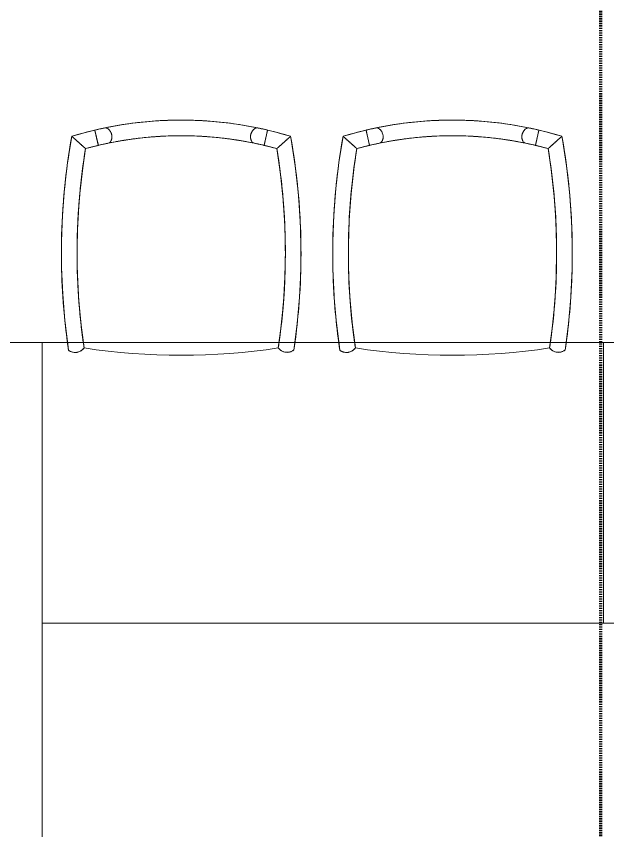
# Model space of a CAD drawing. Header units: inches. Extents: x 25273 to 28081, y 11840 to 13753.
# Drawn here: x 25952.8 to 26016, y 12304.3 to 12391.3 of the extents above; entities that cross this region are included whole.
import ezdxf

# ---------------------------------------------------------------- set-up
doc = ezdxf.new("R2010")
doc.units = ezdxf.units.IN
doc.header["$MEASUREMENT"] = 0
doc.linetypes.add('X1$0$Dash 1_8_', pattern=[0.25, 0.125, -0.125])
doc.layers.add('X1$0$A-DETL', color=90, linetype='Continuous', lineweight=13)
doc.layers.add('X1$0$I-FURN', color=30, linetype='Continuous', lineweight=9)

# ---------------------------------------------------------------- blocks, each defined once
blk = doc.blocks.new('X1$0$30 x 60 table5 - 30 x 60 table-4776427-FIRST FLOOR POWER _ SIGNAL')
at = {"layer": 'X1$0$I-FURN'}
for p, q in [((1873.347, -1628.93), (1873.347, -1632.932)), ((1903.347, -1628.93), (1873.347, -1628.93)), ((1873.347, -1628.93), (1903.347, -1628.93)), ((1873.347, -1632.932), (1873.347, -1628.93)), ((1903.347, -1688.93), (1903.347, -1628.93)), ((1903.347, -1628.93), (1903.347, -1688.93)), ((1873.347, -1632.954), (1873.347, -1633.002)), ((1873.347, -1633.002), (1873.347, -1632.954)), ((1873.347, -1633.036), (1873.347, -1633.122)), ((1873.347, -1633.122), (1873.347, -1633.036)), ((1873.347, -1633.128), (1873.347, -1633.224)), ((1873.347, -1633.224), (1873.347, -1633.128)), ((1873.347, -1633.266), (1873.347, -1633.39)), ((1873.347, -1633.39), (1873.347, -1633.266)), ((1873.347, -1633.427), (1873.347, -1633.776)), ((1873.347, -1633.776), (1873.347, -1633.427)), ((1873.347, -1633.806), (1873.347, -1633.962)), ((1873.347, -1633.962), (1873.347, -1633.806)), ((1873.347, -1633.994), (1873.347, -1634.306)), ((1873.347, -1634.306), (1873.347, -1633.994)), ((1873.347, -1634.319), (1873.347, -1634.419)), ((1873.347, -1634.419), (1873.347, -1634.319)), ((1873.347, -1634.45), (1873.347, -1634.533)), ((1873.347, -1634.533), (1873.347, -1634.45)), ((1873.347, -1634.535), (1873.347, -1634.586)), ((1873.347, -1634.586), (1873.347, -1634.535)), ((1873.347, -1634.619), (1873.347, -1655.51)), ((1873.347, -1655.51), (1873.347, -1634.619)), ((1873.347, -1655.539), (1873.347, -1655.592)), ((1873.347, -1655.592), (1873.347, -1655.539)), ((1873.347, -1655.608), (1873.347, -1655.687)), ((1873.347, -1655.687), (1873.347, -1655.608)), ((1873.347, -1655.704), (1873.347, -1655.961)), ((1873.347, -1655.961), (1873.347, -1655.704)), ((1873.347, -1655.98), (1873.347, -1656.522)), ((1873.347, -1656.522), (1873.347, -1655.98)), ((1873.347, -1656.545), (1873.347, -1656.695)), ((1873.347, -1656.695), (1873.347, -1656.545)), ((1873.347, -1656.732), (1873.347, -1657.001)), ((1873.347, -1657.001), (1873.347, -1656.732)), ((1873.347, -1657.025), (1873.347, -1657.103)), ((1873.347, -1657.103), (1873.347, -1657.025)), ((1873.347, -1657.115), (1873.347, -1657.168)), ((1873.347, -1657.168), (1873.347, -1657.115)), ((1873.347, -1657.198), (1873.347, -1661.932)), ((1873.347, -1661.932), (1873.347, -1657.198)), ((1873.347, -1661.954), (1873.347, -1662.002)), ((1873.347, -1662.002), (1873.347, -1661.954)), ((1873.347, -1662.036), (1873.347, -1662.122)), ((1873.347, -1662.122), (1873.347, -1662.036)), ((1873.347, -1662.128), (1873.347, -1662.224)), ((1873.347, -1662.224), (1873.347, -1662.128)), ((1873.347, -1662.266), (1873.347, -1662.39)), ((1873.347, -1662.39), (1873.347, -1662.266)), ((1873.347, -1662.427), (1873.347, -1662.776)), ((1873.347, -1662.776), (1873.347, -1662.427)), ((1873.347, -1662.806), (1873.347, -1662.962)), ((1873.347, -1662.962), (1873.347, -1662.806)), ((1873.347, -1662.994), (1873.347, -1663.306)), ((1873.347, -1663.306), (1873.347, -1662.994)), ((1873.347, -1663.319), (1873.347, -1663.419)), ((1873.347, -1663.419), (1873.347, -1663.319)), ((1873.347, -1663.45), (1873.347, -1663.533)), ((1873.347, -1663.533), (1873.347, -1663.45)), ((1873.347, -1663.535), (1873.347, -1663.586)), ((1873.347, -1663.586), (1873.347, -1663.535)), ((1873.347, -1663.619), (1873.347, -1684.51)), ((1873.347, -1684.51), (1873.347, -1663.619)), ((1873.347, -1684.539), (1873.347, -1684.592)), ((1873.347, -1684.592), (1873.347, -1684.539)), ((1873.347, -1684.608), (1873.347, -1684.687)), ((1873.347, -1684.687), (1873.347, -1684.608)), ((1873.347, -1684.704), (1873.347, -1684.961)), ((1873.347, -1684.961), (1873.347, -1684.704)), ((1873.347, -1684.98), (1873.347, -1685.522)), ((1873.347, -1685.522), (1873.347, -1684.98)), ((1873.347, -1685.545), (1873.347, -1685.695)), ((1873.347, -1685.695), (1873.347, -1685.545)), ((1873.347, -1685.732), (1873.347, -1686.001)), ((1873.347, -1686.001), (1873.347, -1685.732)), ((1873.347, -1686.025), (1873.347, -1686.103)), ((1873.347, -1686.103), (1873.347, -1686.025)), ((1873.347, -1686.115), (1873.347, -1686.168)), ((1873.347, -1686.168), (1873.347, -1686.115)), ((1873.347, -1686.198), (1873.347, -1688.93)), ((1873.347, -1688.93), (1873.347, -1686.198)), ((1873.347, -1688.93), (1903.347, -1688.93)), ((1903.347, -1688.93), (1873.347, -1688.93))]:
    blk.add_line(p, q, dxfattribs=at)
blk = doc.blocks.new('X1$0$F-Chairs1 - Side 05-V7-FIRST FLOOR POWER _ SIGNAL')
at = {"layer": 'X1$0$I-FURN'}
for p, q in [((-9.196, -1.062), (-9.242, -1.073)), ((-8.858, -2.702), (-9.242, -1.073)), ((-9.242, -1.073), (-9.05, -1.887)), ((-9.235, -1.101), (-8.865, -2.674)), ((-8.865, -2.674), (-9.235, -1.101)), ((-2.015, -1.726), (-2.068, -1.729)), ((-2.068, -1.729), (-2.015, -1.726)), ((-1.939, -1.722), (-1.877, -1.719)), ((1.877, -1.719), (1.939, -1.722)), ((2.068, -1.729), (2.015, -1.726)), ((2.015, -1.726), (2.068, -1.729)), ((9.242, -1.073), (8.858, -2.702)), ((9.235, -1.101), (8.902, -2.518)), ((8.902, -2.518), (9.235, -1.101)), ((9.05, -1.887), (9.242, -1.073)), ((9.242, -1.073), (9.196, -1.062)), ((-9.05, -1.887), (-8.865, -2.674)), ((8.9, -2.524), (8.863, -2.681)), ((8.863, -2.681), (8.9, -2.524)), ((8.877, -2.621), (8.9, -2.524)), ((8.9, -2.524), (8.93, -2.395)), ((8.93, -2.395), (9.05, -1.887)), ((-10.224, -3.05), (-8.858, -2.702)), ((-8.865, -2.674), (-8.858, -2.702)), ((8.858, -2.702), (8.863, -2.681)), ((8.858, -2.702), (10.224, -3.05)), ((8.863, -2.681), (8.877, -2.621))]:
    blk.add_line(p, q, dxfattribs=at)
at = {"layer": 'X1$0$I-FURN', "flags": 128}
for points in [[(8.177, -0.838), (6.591, -0.542), (4.995, -0.31), (3.39, -0.143), (1.78, -0.039), (0.167, 0), (-1.446, -0.026), (-3.056, -0.116), (-4.662, -0.27), (-6.261, -0.489), (-7.849, -0.771), (-8.177, -0.838)], [(-11.695, -1.733), (-12.139, -4.522), (-12.47, -7.326), (-12.689, -10.142), (-12.795, -12.964), (-12.788, -15.788), (-12.669, -18.609), (-12.436, -21.424), (-12.091, -24.227), (-12.036, -24.605)], [(-9.242, -1.073), (-10.804, -1.474), (-11.695, -1.733)], [(-7.794, -2.467), (-6.273, -2.186), (-4.743, -1.965), (-3.205, -1.806), (-1.661, -1.709), (-0.115, -1.673), (1.431, -1.7), (2.975, -1.788), (4.514, -1.938), (6.046, -2.149), (7.568, -2.421), (7.794, -2.467)], [(11.695, -1.733), (10.142, -1.296), (9.242, -1.073)], [(12.04, -24.579), (12.399, -21.778), (12.645, -18.965), (12.779, -16.144), (12.8, -13.32), (12.708, -10.498), (12.504, -7.681), (12.187, -4.875), (11.757, -2.084), (11.695, -1.733)], [(-10.381, -24.358), (-10.732, -21.624), (-10.974, -18.877), (-11.106, -16.123), (-11.128, -13.366), (-11.039, -10.611), (-10.84, -7.861), (-10.531, -5.121), (-10.224, -3.05)], [(10.224, -3.05), (10.616, -5.779), (10.898, -8.521), (11.07, -11.273), (11.132, -14.029), (11.084, -16.786), (10.926, -19.539), (10.658, -22.283), (10.381, -24.358)], [(-11.157, -24.825), (-10.968, -24.781), (-10.798, -24.711), (-10.654, -24.625), (-10.539, -24.533), (-10.454, -24.448), (-10.4, -24.383), (-10.381, -24.358)], [(10.381, -24.358), (10.4, -24.383), (10.454, -24.446), (10.54, -24.529), (10.655, -24.619), (10.8, -24.703), (10.97, -24.77), (11.158, -24.812)], [(-12.036, -24.605), (-12.011, -24.623), (-11.94, -24.669), (-11.833, -24.726), (-11.696, -24.78), (-11.533, -24.821), (-11.35, -24.838), (-11.157, -24.825)], [(11.158, -24.812), (11.352, -24.823), (11.536, -24.804), (11.699, -24.761), (11.836, -24.705), (11.943, -24.646), (12.014, -24.598), (12.04, -24.579)]]:
    blk.add_lwpolyline(points, dxfattribs=at)
at = {"layer": 'X1$0$I-FURN'}
for centre, radius, start, end in [((0, -40.335), 40.335, 73.14459, 106.85541), ((0, -40.335), 40.335, 101.65333, 102.18837), ((0, -40.335), 40.335, 99.37814, 101.59885), ((0, -40.335), 40.335, 97.51775, 99.35377), ((0, -40.335), 40.335, 93.39404, 97.51775), ((0, -40.335), 40.335, 92.51187, 93.39404), ((0, -40.335), 40.335, 87.48813, 92.51187), ((0, -40.335), 40.335, 86.60596, 87.48813), ((0, -40.335), 40.335, 82.48225, 86.60596), ((0, -40.335), 40.335, 80.64623, 82.48225), ((0, -40.335), 40.335, 78.40115, 80.64623), ((0, -40.335), 40.335, 77.81163, 78.34667), ((57.799, -14.206), 70.605, 169.82435, 179.00397), ((57.799, -14.206), 70.605, 169.82435, 173.55311), ((0, -40.335), 40.335, 103.24546, 106.85541), ((0, -40.335), 38.662, 74.66605, 105.33395), ((0, -40.335), 40.335, 102.9888, 103.17895), ((0, -40.335), 40.335, 102.67749, 102.98789), ((0, -40.335), 40.335, 102.24868, 102.6744), ((0, -40.335), 38.662, 93.117, 94.04497), ((0, -40.335), 38.662, 93.117, 94.04497), ((0, -40.335), 38.662, 93.09719, 93.73147), ((0, -40.335), 38.662, 92.87471, 93.08387), ((0, -40.335), 38.662, 92.75495, 92.98747), ((0, -40.335), 38.662, 92.75495, 92.98747), ((0, -40.335), 38.662, 92.65774, 92.78248), ((0, -40.335), 38.662, 87.24505, 92.75495), ((0, -40.335), 38.662, 87.24505, 92.75495), ((0, -40.335), 38.662, 92.49858, 92.63985), ((0, -40.335), 38.662, 87.51483, 92.48517), ((0, -40.335), 38.662, 87.36015, 87.50142), ((0, -40.335), 38.662, 87.21752, 87.34226), ((0, -40.335), 38.662, 87.01253, 87.24505), ((0, -40.335), 38.662, 87.01253, 87.24505), ((0, -40.335), 38.662, 86.95082, 87.12529), ((0, -40.335), 38.662, 86.26853, 86.90281), ((0, -40.335), 38.662, 85.95503, 86.883), ((0, -40.335), 38.662, 85.95503, 86.883), ((0, -40.335), 40.335, 77.3256, 77.75132), ((0, -40.335), 40.335, 77.01211, 77.32251), ((0, -40.335), 40.335, 76.82105, 77.0112), ((0, -40.335), 40.335, 73.14459, 76.75454), ((-57.799, -14.206), 70.605, 0.99603, 10.17565), ((-57.799, -14.206), 70.605, 6.451, 10.17565), ((0, -40.335), 38.662, 100.11219, 105.33395), ((0, -40.335), 38.662, 100.11219, 105.33395), ((0, -40.335), 38.662, 100.71668, 103.24546), ((0, -40.335), 38.662, 99.32865, 100.71668), ((0, -40.335), 38.662, 99.58009, 100.11219), ((0, -40.335), 38.662, 99.58009, 100.11219), ((0, -40.335), 38.662, 99.32602, 99.58009), ((0, -40.335), 38.662, 99.32602, 99.58009), ((0, -40.335), 38.662, 98.91035, 99.32865), ((0, -40.335), 38.662, 98.97244, 99.32602), ((0, -40.335), 38.662, 98.97244, 99.32602), ((0, -40.335), 38.662, 98.34809, 98.97244), ((0, -40.335), 38.662, 98.34809, 98.97244), ((0, -40.335), 38.662, 98.63318, 98.91035), ((0, -40.335), 38.662, 98.30817, 98.63318), ((0, -40.335), 38.662, 98.14781, 98.34809), ((0, -40.335), 38.662, 98.14781, 98.34809), ((0, -40.335), 38.662, 97.94727, 98.30817), ((0, -40.335), 38.662, 94.04497, 98.14781), ((0, -40.335), 38.662, 94.04497, 98.14781), ((0, -40.335), 38.662, 97.67378, 97.94727), ((0, -40.335), 38.662, 97.50128, 97.67378), ((0, -40.335), 38.662, 96.83662, 97.50128), ((0, -40.335), 38.662, 94.28666, 96.83662), ((0, -40.335), 38.662, 93.73147, 94.28666), ((0, -40.335), 38.662, 85.71334, 86.26853), ((0, -40.335), 38.662, 81.85219, 85.95503), ((0, -40.335), 38.662, 81.85219, 85.95503), ((0, -40.335), 38.662, 83.16338, 85.71334), ((0, -40.335), 38.662, 82.49872, 83.16338), ((0, -40.335), 38.662, 82.32622, 82.49872), ((0, -40.335), 38.662, 81.69183, 82.32622), ((0, -40.335), 38.662, 81.65191, 81.85219), ((0, -40.335), 38.662, 81.65191, 81.85219), ((0, -40.335), 38.662, 81.36682, 81.69183), ((0, -40.335), 38.662, 81.02756, 81.65191), ((0, -40.335), 38.662, 81.02756, 81.65191), ((0, -40.335), 38.662, 81.08965, 81.36682), ((0, -40.335), 38.662, 80.67135, 81.08965), ((0, -40.335), 38.662, 80.79963, 81.02756), ((0, -40.335), 38.662, 80.67398, 81.02756), ((0, -40.335), 38.662, 80.67398, 80.79963), ((0, -40.335), 38.662, 80.41991, 80.67398), ((0, -40.335), 38.662, 80.41991, 80.67398), ((0, -40.335), 38.662, 79.28332, 80.67135), ((0, -40.335), 38.662, 79.88781, 80.41991), ((0, -40.335), 38.662, 79.88781, 80.41991), ((0, -40.335), 38.662, 74.66605, 79.88781), ((0, -40.335), 38.662, 74.66605, 79.88781), ((0, -40.335), 38.662, 76.75454, 79.28332), ((57.799, -14.206), 68.932, 170.68555, 178.94943), ((57.799, -14.206), 68.932, 170.68555, 174.96828), ((57.799, -14.206), 68.932, 170.68555, 174.96828), ((57.799, -14.206), 68.932, 170.68555, 174.79891), ((0, -40.335), 38.662, 103.24546, 105.33395), ((0, -40.335), 38.662, 74.66605, 76.75454), ((-57.799, -14.206), 68.932, 1.05057, 9.31445), ((-57.799, -14.206), 68.932, 5.18251, 9.31445), ((-57.799, -14.206), 68.932, 5.03172, 9.31445), ((-57.799, -14.206), 68.932, 5.20087, 9.31445), ((57.799, -14.206), 70.605, 173.55332, 177.28193), ((-57.799, -14.206), 70.605, 2.72629, 6.4509), ((57.799, -14.206), 68.932, 174.98081, 176.40402), ((57.799, -14.206), 68.932, 174.98081, 176.40402), ((57.799, -14.206), 68.932, 175.13146, 176.40416), ((57.799, -14.206), 68.932, 174.98038, 175.13107), ((57.799, -14.206), 68.932, 174.80686, 174.98038), ((-57.799, -14.206), 68.932, 5.01953, 5.19293), ((-57.799, -14.206), 68.932, 5.03172, 5.18251), ((-57.799, -14.206), 68.932, 4.86871, 5.01953), ((-57.799, -14.206), 68.932, 3.59598, 5.01919), ((-57.799, -14.206), 68.932, 3.59598, 5.01919), ((-57.799, -14.206), 68.932, 3.59571, 4.86854), ((57.799, -14.206), 68.932, 176.40402, 178.94943), ((57.799, -14.206), 68.932, 176.40402, 178.94943), ((57.799, -14.206), 68.932, 176.40416, 178.92047), ((-57.799, -14.206), 68.932, 1.85643, 3.59598), ((-57.799, -14.206), 68.932, 1.85643, 3.59598), ((-57.799, -14.206), 68.932, 1.40712, 3.59571), ((57.799, -14.206), 70.605, 177.28228, 178.87472), ((-57.799, -14.206), 70.605, 359.00156, 2.72616), ((-57.799, -14.206), 68.932, 1.34675, 1.85643), ((-57.799, -14.206), 68.932, 1.34675, 1.85643), ((57.799, -14.206), 70.605, 178.90345, 181.01076), ((57.799, -14.206), 70.605, 179.00397, 188.46918), ((57.799, -14.206), 68.932, 178.94943, 188.46918), ((57.799, -14.206), 68.932, 178.94943, 179.25127), ((57.799, -14.206), 68.932, 178.94943, 179.25127), ((57.799, -14.206), 68.932, 178.96994, 179.25042), ((-57.799, -14.206), 68.932, 351.53082, 1.05057), ((-57.799, -14.206), 68.932, 1.07911, 1.40712), ((-57.799, -14.206), 68.932, 1.05057, 1.34675), ((-57.799, -14.206), 68.932, 1.05057, 1.34675), ((-57.799, -14.206), 68.932, 0.88116, 1.05057), ((-57.799, -14.206), 68.932, 0.88116, 1.05057), ((-57.799, -14.206), 68.932, 0.74938, 1.02966), ((-57.799, -14.206), 70.605, 351.53082, 0.99603), ((57.799, -14.206), 68.932, 179.25127, 182.33188), ((57.799, -14.206), 68.932, 179.25127, 182.33188), ((57.799, -14.206), 68.932, 179.70845, 182.3298), ((57.799, -14.206), 68.932, 179.57736, 179.70845), ((57.799, -14.206), 68.932, 179.25042, 179.54756), ((-57.799, -14.206), 68.932, 0.74873, 0.88116), ((-57.799, -14.206), 68.932, 0.74873, 0.88116), ((-57.799, -14.206), 68.932, 0.42286, 0.74938), ((-57.799, -14.206), 68.932, 0.19122, 0.74873), ((-57.799, -14.206), 68.932, 0.19122, 0.74873), ((-57.799, -14.206), 68.932, 359.73817, 0.42264), ((-57.799, -14.206), 68.932, 357.66812, 0.19122), ((-57.799, -14.206), 68.932, 357.66812, 0.19122), ((-57.799, -14.206), 68.932, 357.66849, 359.73817), ((57.799, -14.206), 70.605, 181.01125, 184.73961), ((-57.799, -14.206), 70.605, 355.27682, 359.00142), ((57.799, -14.206), 68.932, 182.3298, 183.71571), ((57.799, -14.206), 68.932, 182.33188, 183.62751), ((57.799, -14.206), 68.932, 182.33188, 183.62751), ((-57.799, -14.206), 68.932, 356.28366, 357.66849), ((-57.799, -14.206), 68.932, 356.32675, 357.66812), ((-57.799, -14.206), 68.932, 356.32675, 357.66812), ((57.799, -14.206), 68.932, 183.62751, 183.85438), ((57.799, -14.206), 68.932, 183.62751, 183.85438), ((57.799, -14.206), 68.932, 183.72166, 183.85993), ((57.799, -14.206), 68.932, 183.86069, 187.97663), ((57.799, -14.206), 68.932, 183.86069, 187.97663), ((57.799, -14.206), 68.932, 183.86444, 184.02236), ((57.799, -14.206), 68.932, 184.02327, 184.2414), ((-57.799, -14.206), 68.932, 352.02337, 356.13931), ((-57.799, -14.206), 68.932, 352.02337, 356.13931), ((-57.799, -14.206), 68.932, 352.02353, 355.97673), ((-57.799, -14.206), 68.932, 355.97699, 356.13974), ((-57.799, -14.206), 68.932, 356.13974, 356.27773), ((-57.799, -14.206), 68.932, 356.13931, 356.25766), ((-57.799, -14.206), 68.932, 356.13931, 356.25766), ((57.799, -14.206), 68.932, 184.2414, 187.9764), ((-57.799, -14.206), 70.605, 352.21356, 355.27667), ((57.799, -14.206), 70.605, 184.74021, 187.78642), ((57.799, -14.206), 70.605, 187.78642, 188.46918), ((-11.331, -23.657), 1.181, 233.3697, 323.56865), ((57.799, -14.206), 68.932, 187.97663, 188.46918), ((57.799, -14.206), 68.932, 187.97663, 188.46918), ((57.799, -14.206), 68.932, 187.9764, 188.46918), ((0, 44.544), 69.68, 261.43212, 278.56788), ((0, 44.544), 69.68, 261.43212, 278.56788), ((0, 44.544), 69.68, 261.43212, 278.56788), ((-57.799, -14.206), 68.932, 351.53082, 352.02337), ((-57.799, -14.206), 68.932, 351.53082, 352.02337), ((-57.799, -14.206), 68.932, 351.53082, 352.02353), ((11.32, -23.642), 1.181, 217.31497, 307.52747), ((-57.799, -14.206), 70.605, 351.55193, 352.21356), ((-11.331, -23.657), 1.181, 234.77955, 238.71788), ((-11.331, -23.657), 1.181, 238.72535, 244.75805), ((-11.331, -23.657), 1.181, 247.19774, 251.83552), ((-11.331, -23.657), 1.181, 251.85542, 258.06389), ((-11.331, -23.657), 1.181, 260.1402, 269.05973), ((-11.331, -23.657), 1.181, 274.08568, 278.51039), ((-11.331, -23.657), 1.181, 278.52817, 282.86212), ((-11.331, -23.657), 1.181, 287.97577, 296.86899), ((-11.331, -23.657), 1.181, 298.8314, 305.14921), ((-11.331, -23.657), 1.181, 305.17348, 309.73653), ((-11.331, -23.657), 1.181, 312.22703, 318.25956), ((-11.331, -23.657), 1.181, 318.27425, 322.17824), ((11.32, -23.642), 1.181, 218.68488, 222.53793), ((11.32, -23.642), 1.181, 222.53959, 228.51109), ((11.32, -23.642), 1.181, 231.17288, 235.54281), ((11.32, -23.642), 1.181, 235.54981, 243.08997), ((11.32, -23.642), 1.181, 243.80536, 252.68118), ((11.32, -23.642), 1.181, 257.97688, 262.10711), ((11.32, -23.642), 1.181, 262.11736, 266.80391), ((11.32, -23.642), 1.181, 271.6031, 280.54776), ((11.32, -23.642), 1.181, 282.95037, 288.86495), ((11.32, -23.642), 1.181, 288.88336, 293.73193), ((11.32, -23.642), 1.181, 295.98563, 302.08638), ((11.32, -23.642), 1.181, 302.10845, 306.09567)]:
    blk.add_arc(centre, radius, start, end, dxfattribs=at)
for points, knots in [([(-9.242, -1.073), (-9.241, -1.073), (-9.21, -1.066), (-9.058, -1.03), (-8.742, -0.958), (-8.385, -0.881), (-8.177, -0.838)], [0, 0, 0, 0, 0.2, 0.4, 0.7, 1, 1, 1, 1]), ([(-8.177, -0.838), (-8.11, -0.825), (-8.002, -0.838), (-7.863, -0.912), (-7.786, -0.97), (-7.727, -1.022), (-7.68, -1.072), (-7.644, -1.116), (-7.61, -1.163), (-7.567, -1.227), (-7.521, -1.312), (-7.483, -1.399), (-7.452, -1.494), (-7.428, -1.594), (-7.415, -1.685), (-7.41, -1.768), (-7.412, -1.846), (-7.419, -1.921), (-7.429, -1.991), (-7.445, -2.056), (-7.465, -2.119), (-7.489, -2.177), (-7.523, -2.247), (-7.574, -2.323), (-7.665, -2.417), (-7.74, -2.455), (-7.794, -2.467)], [-1, -1, -1, -1, -0.861111, -0.791667, -0.756944, -0.722222, -0.6875, -0.670139, -0.652778, -0.618056, -0.583333, -0.548611, -0.513889, -0.479167, -0.444444, -0.416667, -0.388889, -0.361111, -0.333333, -0.305556, -0.277778, -0.25, -0.222222, -0.166667, -0.111111, 0, 0, 0, 0]), ([(7.794, -2.467), (7.727, -2.453), (7.635, -2.398), (7.539, -2.275), (7.495, -2.191), (7.465, -2.119), (7.444, -2.054), (7.431, -1.999), (7.422, -1.942), (7.413, -1.865), (7.41, -1.768), (7.416, -1.673), (7.432, -1.574), (7.458, -1.474), (7.488, -1.387), (7.521, -1.312), (7.558, -1.244), (7.598, -1.18), (7.639, -1.122), (7.682, -1.07), (7.727, -1.023), (7.774, -0.98), (7.836, -0.931), (7.915, -0.882), (8.039, -0.832), (8.123, -0.827), (8.177, -0.838)], [-1, -1, -1, -1, -0.861111, -0.791667, -0.756944, -0.722222, -0.6875, -0.670139, -0.652778, -0.618056, -0.583333, -0.548611, -0.513889, -0.479167, -0.444444, -0.416667, -0.388889, -0.361111, -0.333333, -0.305556, -0.277778, -0.25, -0.222222, -0.166667, -0.111111, 0, 0, 0, 0]), ([(8.177, -0.838), (8.316, -0.866), (8.567, -0.92), (8.914, -0.997), (9.173, -1.057), (9.24, -1.073), (9.242, -1.073)], [0, 0, 0, 0, 0.2, 0.4, 0.7, 1, 1, 1, 1]), ([(-11.695, -1.733), (-11.696, -1.734), (-11.686, -1.742), (-11.654, -1.77), (-11.617, -1.803), (-11.584, -1.832), (-11.546, -1.866), (-11.511, -1.897), (-11.481, -1.923), (-11.451, -1.95), (-11.41, -1.987), (-11.359, -2.033), (-11.306, -2.08), (-11.251, -2.129), (-11.194, -2.18), (-11.137, -2.232), (-11.078, -2.284), (-11.018, -2.336), (-10.959, -2.39), (-10.9, -2.443), (-10.841, -2.495), (-10.782, -2.548), (-10.725, -2.6), (-10.669, -2.651), (-10.613, -2.699), (-10.56, -2.747), (-10.509, -2.793), (-10.461, -2.837), (-10.416, -2.877), (-10.374, -2.914), (-10.336, -2.948), (-10.303, -2.979), (-10.275, -3.004), (-10.253, -3.023), (-10.231, -3.042), (-10.224, -3.049), (-10.224, -3.05)], [-1, -1, -1, -1, -0.944444, -0.888889, -0.861111, -0.833333, -0.805556, -0.777778, -0.763889, -0.75, -0.722222, -0.694444, -0.666667, -0.638889, -0.611111, -0.583333, -0.555556, -0.527778, -0.5, -0.472222, -0.444444, -0.416667, -0.388889, -0.361111, -0.333333, -0.305556, -0.277778, -0.25, -0.222222, -0.194444, -0.166667, -0.138889, -0.111111, -0.083333, -0.055556, 0, 0, 0, 0]), ([(10.224, -3.05), (10.224, -3.049), (10.231, -3.042), (10.253, -3.023), (10.275, -3.004), (10.303, -2.979), (10.336, -2.948), (10.374, -2.914), (10.409, -2.883), (10.438, -2.857), (10.469, -2.83), (10.509, -2.793), (10.56, -2.747), (10.613, -2.699), (10.669, -2.651), (10.725, -2.6), (10.782, -2.548), (10.841, -2.495), (10.9, -2.443), (10.959, -2.389), (11.018, -2.336), (11.078, -2.284), (11.137, -2.231), (11.194, -2.18), (11.251, -2.129), (11.306, -2.08), (11.359, -2.033), (11.41, -1.987), (11.459, -1.943), (11.504, -1.903), (11.546, -1.866), (11.584, -1.832), (11.617, -1.803), (11.654, -1.77), (11.686, -1.742), (11.696, -1.734), (11.695, -1.733)], [-1, -1, -1, -1, -0.944444, -0.916667, -0.888889, -0.861111, -0.833333, -0.805556, -0.777778, -0.763889, -0.75, -0.722222, -0.694444, -0.666667, -0.638889, -0.611111, -0.583333, -0.555556, -0.527778, -0.5, -0.472222, -0.444444, -0.416667, -0.388889, -0.361111, -0.333333, -0.305556, -0.277778, -0.25, -0.222222, -0.194444, -0.166667, -0.138889, -0.111111, -0.055556, 0, 0, 0, 0]), ([(-7.794, -2.467), (-7.932, -2.495), (-8.183, -2.549), (-8.53, -2.626), (-8.79, -2.686), (-8.857, -2.701), (-8.858, -2.702)], [0, 0, 0, 0, 0.2, 0.4, 0.7, 1, 1, 1, 1]), ([(8.858, -2.702), (8.857, -2.701), (8.827, -2.694), (8.674, -2.659), (8.359, -2.587), (8.002, -2.51), (7.794, -2.467)], [0, 0, 0, 0, 0.2, 0.4, 0.7, 1, 1, 1, 1])]:
    blk.add_open_spline(points, degree=3, knots=knots, dxfattribs=at)
blk = doc.blocks.new('X1$0$F-Chairs1 - Side 05-V8-FIRST FLOOR POWER _ SIGNAL')
at = {"layer": 'X1$0$I-FURN'}
for p, q in [((-9.196, -1.062), (-9.242, -1.073)), ((-8.858, -2.702), (-9.242, -1.073)), ((-9.242, -1.073), (-9.235, -1.101)), ((-9.235, -1.101), (-8.865, -2.674)), ((-8.865, -2.674), (-9.235, -1.101)), ((-9.235, -1.101), (-9.185, -1.312)), ((-9.185, -1.312), (-9.05, -1.887)), ((-2.015, -1.726), (-2.068, -1.729)), ((-2.068, -1.729), (-2.015, -1.726)), ((-1.939, -1.722), (-1.877, -1.719)), ((1.877, -1.719), (1.939, -1.722)), ((2.068, -1.729), (2.015, -1.726)), ((2.015, -1.726), (2.068, -1.729)), ((9.242, -1.073), (8.858, -2.702)), ((9.235, -1.101), (8.902, -2.518)), ((8.902, -2.518), (9.235, -1.101)), ((9.05, -1.887), (9.242, -1.073)), ((9.242, -1.073), (9.196, -1.062)), ((-9.05, -1.887), (-8.865, -2.674)), ((8.9, -2.524), (8.863, -2.681)), ((8.863, -2.681), (8.9, -2.524)), ((8.877, -2.621), (8.9, -2.524)), ((8.9, -2.524), (8.93, -2.395)), ((8.93, -2.395), (8.967, -2.241)), ((8.967, -2.241), (9.05, -1.887)), ((-10.224, -3.05), (-8.858, -2.702)), ((-8.865, -2.674), (-8.858, -2.702)), ((8.858, -2.702), (8.863, -2.681)), ((8.858, -2.702), (10.224, -3.05)), ((8.863, -2.681), (8.877, -2.621))]:
    blk.add_line(p, q, dxfattribs=at)
at = {"layer": 'X1$0$I-FURN', "flags": 128}
for points in [[(8.177, -0.838), (6.591, -0.542), (4.995, -0.31), (3.39, -0.143), (1.78, -0.039), (0.167, 0), (-1.446, -0.026), (-3.056, -0.116), (-4.662, -0.27), (-6.261, -0.489), (-7.849, -0.771), (-8.177, -0.838)], [(-11.695, -1.733), (-12.139, -4.522), (-12.47, -7.326), (-12.689, -10.142), (-12.795, -12.964), (-12.788, -15.788), (-12.669, -18.609), (-12.436, -21.424), (-12.091, -24.227), (-12.036, -24.605)], [(-9.242, -1.073), (-10.804, -1.474), (-11.695, -1.733)], [(-7.794, -2.467), (-6.273, -2.186), (-4.743, -1.965), (-3.205, -1.806), (-1.661, -1.709), (-0.115, -1.673), (1.431, -1.7), (2.975, -1.788), (4.514, -1.938), (6.046, -2.149), (7.568, -2.421), (7.794, -2.467)], [(11.695, -1.733), (10.142, -1.296), (9.242, -1.073)], [(12.04, -24.579), (12.399, -21.778), (12.645, -18.965), (12.779, -16.144), (12.8, -13.32), (12.708, -10.498), (12.504, -7.681), (12.187, -4.875), (11.757, -2.084), (11.695, -1.733)], [(-10.381, -24.358), (-10.732, -21.624), (-10.974, -18.877), (-11.106, -16.123), (-11.128, -13.366), (-11.039, -10.611), (-10.84, -7.861), (-10.531, -5.121), (-10.224, -3.05)], [(10.224, -3.05), (10.616, -5.779), (10.898, -8.521), (11.07, -11.273), (11.132, -14.029), (11.084, -16.786), (10.926, -19.539), (10.658, -22.283), (10.381, -24.358)], [(-11.157, -24.825), (-10.968, -24.781), (-10.798, -24.711), (-10.654, -24.625), (-10.539, -24.533), (-10.454, -24.448), (-10.4, -24.383), (-10.381, -24.358)], [(10.381, -24.358), (10.4, -24.383), (10.454, -24.446), (10.54, -24.529), (10.655, -24.619), (10.8, -24.703), (10.97, -24.77), (11.158, -24.812)], [(-12.036, -24.605), (-12.011, -24.623), (-11.94, -24.669), (-11.833, -24.726), (-11.696, -24.78), (-11.533, -24.821), (-11.35, -24.838), (-11.157, -24.825)], [(11.158, -24.812), (11.352, -24.823), (11.536, -24.804), (11.699, -24.761), (11.836, -24.705), (11.943, -24.646), (12.014, -24.598), (12.04, -24.579)]]:
    blk.add_lwpolyline(points, dxfattribs=at)
at = {"layer": 'X1$0$I-FURN'}
for centre, radius, start, end in [((0, -40.335), 40.335, 73.14459, 106.85541), ((0, -40.335), 40.335, 101.65333, 102.18837), ((0, -40.335), 40.335, 99.35377, 101.59885), ((0, -40.335), 40.335, 97.51775, 99.35377), ((0, -40.335), 40.335, 93.39404, 97.51775), ((0, -40.335), 40.335, 92.51187, 93.39404), ((0, -40.335), 40.335, 87.48813, 92.51187), ((0, -40.335), 40.335, 86.60596, 87.48813), ((0, -40.335), 40.335, 82.48225, 86.60596), ((0, -40.335), 40.335, 80.64623, 82.48225), ((0, -40.335), 40.335, 78.40115, 80.64623), ((0, -40.335), 40.335, 77.81163, 78.34667), ((57.799, -14.206), 70.605, 169.82435, 179.00397), ((57.799, -14.206), 70.605, 169.82435, 173.55311), ((0, -40.335), 40.335, 103.24546, 106.85541), ((0, -40.335), 38.662, 74.66605, 105.33395), ((0, -40.335), 40.335, 102.9888, 103.17895), ((0, -40.335), 40.335, 102.67749, 102.98789), ((0, -40.335), 40.335, 102.24868, 102.6744), ((0, -40.335), 38.662, 93.117, 94.04497), ((0, -40.335), 38.662, 93.117, 94.04497), ((0, -40.335), 38.662, 93.09719, 93.73147), ((0, -40.335), 38.662, 92.87471, 93.08387), ((0, -40.335), 38.662, 92.75495, 92.98747), ((0, -40.335), 38.662, 92.75495, 92.98747), ((0, -40.335), 38.662, 92.65774, 92.78248), ((0, -40.335), 38.662, 87.24505, 92.75495), ((0, -40.335), 38.662, 87.24505, 92.75495), ((0, -40.335), 38.662, 92.49858, 92.63985), ((0, -40.335), 38.662, 87.51483, 92.48517), ((0, -40.335), 38.662, 87.36015, 87.50142), ((0, -40.335), 38.662, 87.21752, 87.34226), ((0, -40.335), 38.662, 87.01253, 87.24505), ((0, -40.335), 38.662, 87.01253, 87.24505), ((0, -40.335), 38.662, 86.95082, 87.12529), ((0, -40.335), 38.662, 86.26853, 86.90281), ((0, -40.335), 38.662, 85.95503, 86.883), ((0, -40.335), 38.662, 85.95503, 86.883), ((0, -40.335), 40.335, 77.3256, 77.75132), ((0, -40.335), 40.335, 77.01211, 77.32251), ((0, -40.335), 40.335, 76.82105, 77.0112), ((0, -40.335), 40.335, 73.14459, 76.75454), ((-57.799, -14.206), 70.605, 0.99603, 10.17565), ((-57.799, -14.206), 70.605, 6.451, 10.17565), ((0, -40.335), 38.662, 100.11219, 105.33395), ((0, -40.335), 38.662, 100.11219, 105.33395), ((0, -40.335), 38.662, 100.71668, 103.24546), ((0, -40.335), 38.662, 99.32865, 100.71668), ((0, -40.335), 38.662, 99.58009, 100.11219), ((0, -40.335), 38.662, 99.58009, 100.11219), ((0, -40.335), 38.662, 99.32602, 99.58009), ((0, -40.335), 38.662, 99.32602, 99.58009), ((0, -40.335), 38.662, 98.91035, 99.32865), ((0, -40.335), 38.662, 98.97244, 99.32602), ((0, -40.335), 38.662, 98.97244, 99.32602), ((0, -40.335), 38.662, 98.34809, 98.97244), ((0, -40.335), 38.662, 98.34809, 98.97244), ((0, -40.335), 38.662, 98.63318, 98.91035), ((0, -40.335), 38.662, 98.30817, 98.63318), ((0, -40.335), 38.662, 98.14781, 98.34809), ((0, -40.335), 38.662, 98.14781, 98.34809), ((0, -40.335), 38.662, 97.94727, 98.30817), ((0, -40.335), 38.662, 94.04497, 98.14781), ((0, -40.335), 38.662, 94.04497, 98.14781), ((0, -40.335), 38.662, 97.67378, 97.94727), ((0, -40.335), 38.662, 97.50128, 97.67378), ((0, -40.335), 38.662, 96.83662, 97.50128), ((0, -40.335), 38.662, 94.28666, 96.83662), ((0, -40.335), 38.662, 93.73147, 94.28666), ((0, -40.335), 38.662, 85.71334, 86.26853), ((0, -40.335), 38.662, 81.85219, 85.95503), ((0, -40.335), 38.662, 81.85219, 85.95503), ((0, -40.335), 38.662, 83.16338, 85.71334), ((0, -40.335), 38.662, 82.49872, 83.16338), ((0, -40.335), 38.662, 82.32622, 82.49872), ((0, -40.335), 38.662, 81.69183, 82.32622), ((0, -40.335), 38.662, 81.65191, 81.85219), ((0, -40.335), 38.662, 81.65191, 81.85219), ((0, -40.335), 38.662, 81.36682, 81.69183), ((0, -40.335), 38.662, 81.02756, 81.65191), ((0, -40.335), 38.662, 81.02756, 81.65191), ((0, -40.335), 38.662, 81.08965, 81.36682), ((0, -40.335), 38.662, 80.67135, 81.08965), ((0, -40.335), 38.662, 80.79963, 81.02756), ((0, -40.335), 38.662, 80.67398, 81.02756), ((0, -40.335), 38.662, 80.67398, 80.79963), ((0, -40.335), 38.662, 80.41991, 80.67398), ((0, -40.335), 38.662, 80.41991, 80.67398), ((0, -40.335), 38.662, 79.28332, 80.67135), ((0, -40.335), 38.662, 79.88781, 80.41991), ((0, -40.335), 38.662, 79.88781, 80.41991), ((0, -40.335), 38.662, 74.66605, 79.88781), ((0, -40.335), 38.662, 74.66605, 79.88781), ((0, -40.335), 38.662, 76.75454, 79.28332), ((57.799, -14.206), 68.932, 170.68555, 178.94943), ((57.799, -14.206), 68.932, 170.68555, 174.96828), ((57.799, -14.206), 68.932, 170.68555, 174.96828), ((57.799, -14.206), 68.932, 170.68555, 174.79891), ((0, -40.335), 38.662, 103.24546, 105.33395), ((0, -40.335), 38.662, 74.66605, 76.75454), ((-57.799, -14.206), 68.932, 1.05057, 9.31445), ((-57.799, -14.206), 68.932, 5.03172, 9.31445), ((-57.799, -14.206), 68.932, 5.03172, 9.31445), ((-57.799, -14.206), 68.932, 5.20087, 9.31445), ((57.799, -14.206), 70.605, 173.55332, 177.28193), ((-57.799, -14.206), 70.605, 2.72629, 6.4509), ((57.799, -14.206), 68.932, 174.98081, 176.40402), ((57.799, -14.206), 68.932, 174.98081, 176.40402), ((57.799, -14.206), 68.932, 175.13146, 176.40416), ((57.799, -14.206), 68.932, 174.98038, 175.13107), ((57.799, -14.206), 68.932, 174.80686, 174.98038), ((-57.799, -14.206), 68.932, 5.01953, 5.19293), ((-57.799, -14.206), 68.932, 4.86871, 5.01953), ((-57.799, -14.206), 68.932, 3.59598, 5.01919), ((-57.799, -14.206), 68.932, 3.59598, 5.01919), ((-57.799, -14.206), 68.932, 3.59571, 4.86854), ((57.799, -14.206), 68.932, 176.40402, 178.94943), ((57.799, -14.206), 68.932, 176.40402, 178.94943), ((57.799, -14.206), 68.932, 176.40416, 178.92047), ((-57.799, -14.206), 68.932, 1.85643, 3.59598), ((-57.799, -14.206), 68.932, 1.85643, 3.59598), ((-57.799, -14.206), 68.932, 1.40712, 3.59571), ((57.799, -14.206), 70.605, 177.28228, 178.87472), ((-57.799, -14.206), 70.605, 359.00156, 2.72616), ((-57.799, -14.206), 68.932, 1.34675, 1.85643), ((-57.799, -14.206), 68.932, 1.34675, 1.85643), ((57.799, -14.206), 70.605, 178.90345, 181.01076), ((57.799, -14.206), 70.605, 179.00397, 188.46918), ((57.799, -14.206), 68.932, 178.94943, 188.46918), ((57.799, -14.206), 68.932, 178.94943, 179.25127), ((57.799, -14.206), 68.932, 178.94943, 179.25127), ((57.799, -14.206), 68.932, 178.96994, 179.25042), ((-57.799, -14.206), 68.932, 351.53082, 1.05057), ((-57.799, -14.206), 68.932, 1.07911, 1.40712), ((-57.799, -14.206), 68.932, 1.05057, 1.34675), ((-57.799, -14.206), 68.932, 1.05057, 1.34675), ((-57.799, -14.206), 68.932, 0.88116, 1.05057), ((-57.799, -14.206), 68.932, 0.88116, 1.05057), ((-57.799, -14.206), 68.932, 0.74938, 1.02966), ((-57.799, -14.206), 70.605, 351.53082, 0.99603), ((57.799, -14.206), 68.932, 179.25127, 182.33188), ((57.799, -14.206), 68.932, 179.25127, 182.33188), ((57.799, -14.206), 68.932, 179.70845, 182.3298), ((57.799, -14.206), 68.932, 179.57736, 179.70845), ((57.799, -14.206), 68.932, 179.25042, 179.54756), ((-57.799, -14.206), 68.932, 0.74873, 0.88116), ((-57.799, -14.206), 68.932, 0.74873, 0.88116), ((-57.799, -14.206), 68.932, 0.42286, 0.74938), ((-57.799, -14.206), 68.932, 0.19122, 0.74873), ((-57.799, -14.206), 68.932, 0.19122, 0.74873), ((-57.799, -14.206), 68.932, 359.73817, 0.42264), ((-57.799, -14.206), 68.932, 357.66812, 0.19122), ((-57.799, -14.206), 68.932, 357.66812, 0.19122), ((-57.799, -14.206), 68.932, 357.66849, 359.73817), ((57.799, -14.206), 70.605, 181.01125, 184.73961), ((-57.799, -14.206), 70.605, 355.27682, 359.00142), ((57.799, -14.206), 68.932, 182.3298, 183.71571), ((57.799, -14.206), 68.932, 182.33188, 183.62751), ((57.799, -14.206), 68.932, 182.33188, 183.62751), ((-57.799, -14.206), 68.932, 356.28366, 357.66849), ((-57.799, -14.206), 68.932, 356.32675, 357.66812), ((-57.799, -14.206), 68.932, 356.32675, 357.66812), ((57.799, -14.206), 68.932, 183.62751, 183.85438), ((57.799, -14.206), 68.932, 183.62751, 183.85438), ((57.799, -14.206), 68.932, 183.72166, 183.85993), ((57.799, -14.206), 68.932, 183.86069, 187.97663), ((57.799, -14.206), 68.932, 183.86069, 187.97663), ((57.799, -14.206), 68.932, 183.86444, 184.02236), ((57.799, -14.206), 68.932, 184.02327, 184.2414), ((-57.799, -14.206), 68.932, 352.02337, 356.13931), ((-57.799, -14.206), 68.932, 352.02337, 356.13931), ((-57.799, -14.206), 68.932, 352.02353, 355.97673), ((-57.799, -14.206), 68.932, 355.97699, 356.13974), ((-57.799, -14.206), 68.932, 356.13974, 356.27773), ((-57.799, -14.206), 68.932, 356.13931, 356.25766), ((-57.799, -14.206), 68.932, 356.13931, 356.25766), ((57.799, -14.206), 68.932, 184.2414, 187.9764), ((-57.799, -14.206), 70.605, 352.21356, 355.27667), ((57.799, -14.206), 70.605, 184.74021, 187.78642), ((57.799, -14.206), 70.605, 187.78642, 188.46918), ((-11.331, -23.657), 1.181, 233.3697, 323.56865), ((57.799, -14.206), 68.932, 187.97663, 188.46918), ((57.799, -14.206), 68.932, 187.97663, 188.46918), ((57.799, -14.206), 68.932, 187.9764, 188.46918), ((0, 44.544), 69.68, 261.43212, 278.56788), ((0, 44.544), 69.68, 261.43212, 278.56788), ((0, 44.544), 69.68, 261.43212, 278.56788), ((-57.799, -14.206), 68.932, 351.53082, 352.02337), ((-57.799, -14.206), 68.932, 351.53082, 352.02337), ((-57.799, -14.206), 68.932, 351.53082, 352.02353), ((11.32, -23.642), 1.181, 217.31497, 307.52747), ((-57.799, -14.206), 70.605, 351.55193, 352.21356), ((-11.331, -23.657), 1.181, 234.77955, 238.71788), ((-11.331, -23.657), 1.181, 238.72535, 244.75805), ((-11.331, -23.657), 1.181, 247.19774, 251.83552), ((-11.331, -23.657), 1.181, 251.85542, 258.06389), ((-11.331, -23.657), 1.181, 260.1402, 269.05973), ((-11.331, -23.657), 1.181, 274.08568, 278.51039), ((-11.331, -23.657), 1.181, 278.52817, 282.86212), ((-11.331, -23.657), 1.181, 287.97577, 296.86899), ((-11.331, -23.657), 1.181, 298.8314, 305.14921), ((-11.331, -23.657), 1.181, 305.17348, 309.73653), ((-11.331, -23.657), 1.181, 312.22703, 318.25956), ((-11.331, -23.657), 1.181, 318.27425, 322.17824), ((11.32, -23.642), 1.181, 218.68488, 222.53793), ((11.32, -23.642), 1.181, 222.53959, 228.51109), ((11.32, -23.642), 1.181, 231.17288, 235.54281), ((11.32, -23.642), 1.181, 235.54981, 243.08997), ((11.32, -23.642), 1.181, 243.80536, 252.68118), ((11.32, -23.642), 1.181, 257.97688, 262.10711), ((11.32, -23.642), 1.181, 262.11736, 266.80391), ((11.32, -23.642), 1.181, 271.6031, 280.54776), ((11.32, -23.642), 1.181, 282.95037, 288.86495), ((11.32, -23.642), 1.181, 288.88336, 293.73193), ((11.32, -23.642), 1.181, 295.98563, 302.08638), ((11.32, -23.642), 1.181, 302.10845, 306.09567)]:
    blk.add_arc(centre, radius, start, end, dxfattribs=at)
for points, knots in [([(-9.242, -1.073), (-9.241, -1.073), (-9.21, -1.066), (-9.058, -1.03), (-8.742, -0.958), (-8.385, -0.881), (-8.177, -0.838)], [0, 0, 0, 0, 0.2, 0.4, 0.7, 1, 1, 1, 1]), ([(-8.177, -0.838), (-8.11, -0.825), (-8.002, -0.838), (-7.863, -0.912), (-7.786, -0.97), (-7.727, -1.022), (-7.68, -1.072), (-7.644, -1.116), (-7.61, -1.163), (-7.567, -1.227), (-7.521, -1.312), (-7.483, -1.399), (-7.452, -1.494), (-7.428, -1.594), (-7.415, -1.685), (-7.41, -1.768), (-7.412, -1.846), (-7.419, -1.921), (-7.429, -1.991), (-7.445, -2.056), (-7.465, -2.119), (-7.489, -2.177), (-7.523, -2.247), (-7.574, -2.323), (-7.665, -2.417), (-7.74, -2.455), (-7.794, -2.467)], [-1, -1, -1, -1, -0.861111, -0.791667, -0.756944, -0.722222, -0.6875, -0.670139, -0.652778, -0.618056, -0.583333, -0.548611, -0.513889, -0.479167, -0.444444, -0.416667, -0.388889, -0.361111, -0.333333, -0.305556, -0.277778, -0.25, -0.222222, -0.166667, -0.111111, 0, 0, 0, 0]), ([(7.794, -2.467), (7.727, -2.453), (7.635, -2.398), (7.539, -2.275), (7.495, -2.191), (7.465, -2.119), (7.444, -2.054), (7.431, -1.999), (7.422, -1.942), (7.413, -1.865), (7.41, -1.768), (7.416, -1.673), (7.432, -1.574), (7.458, -1.474), (7.488, -1.387), (7.521, -1.312), (7.558, -1.244), (7.598, -1.18), (7.639, -1.122), (7.682, -1.07), (7.727, -1.023), (7.774, -0.98), (7.836, -0.931), (7.915, -0.882), (8.039, -0.832), (8.123, -0.827), (8.177, -0.838)], [-1, -1, -1, -1, -0.861111, -0.791667, -0.756944, -0.722222, -0.6875, -0.670139, -0.652778, -0.618056, -0.583333, -0.548611, -0.513889, -0.479167, -0.444444, -0.416667, -0.388889, -0.361111, -0.333333, -0.305556, -0.277778, -0.25, -0.222222, -0.166667, -0.111111, 0, 0, 0, 0]), ([(8.177, -0.838), (8.316, -0.866), (8.567, -0.92), (8.914, -0.997), (9.173, -1.057), (9.24, -1.073), (9.242, -1.073)], [0, 0, 0, 0, 0.2, 0.4, 0.7, 1, 1, 1, 1]), ([(-11.695, -1.733), (-11.696, -1.734), (-11.686, -1.742), (-11.654, -1.77), (-11.617, -1.803), (-11.584, -1.832), (-11.546, -1.866), (-11.511, -1.897), (-11.481, -1.923), (-11.451, -1.95), (-11.41, -1.987), (-11.359, -2.033), (-11.306, -2.08), (-11.251, -2.129), (-11.194, -2.18), (-11.137, -2.232), (-11.078, -2.284), (-11.018, -2.336), (-10.959, -2.39), (-10.9, -2.443), (-10.841, -2.495), (-10.782, -2.548), (-10.725, -2.6), (-10.669, -2.651), (-10.613, -2.699), (-10.56, -2.747), (-10.509, -2.793), (-10.461, -2.837), (-10.416, -2.877), (-10.374, -2.914), (-10.336, -2.948), (-10.303, -2.979), (-10.275, -3.004), (-10.253, -3.023), (-10.231, -3.042), (-10.224, -3.049), (-10.224, -3.05)], [-1, -1, -1, -1, -0.944444, -0.888889, -0.861111, -0.833333, -0.805556, -0.777778, -0.763889, -0.75, -0.722222, -0.694444, -0.666667, -0.638889, -0.611111, -0.583333, -0.555556, -0.527778, -0.5, -0.472222, -0.444444, -0.416667, -0.388889, -0.361111, -0.333333, -0.305556, -0.277778, -0.25, -0.222222, -0.194444, -0.166667, -0.138889, -0.111111, -0.083333, -0.055556, 0, 0, 0, 0]), ([(10.224, -3.05), (10.224, -3.049), (10.231, -3.042), (10.253, -3.023), (10.275, -3.004), (10.303, -2.979), (10.336, -2.948), (10.374, -2.914), (10.409, -2.883), (10.438, -2.857), (10.469, -2.83), (10.509, -2.793), (10.56, -2.747), (10.613, -2.699), (10.669, -2.651), (10.725, -2.6), (10.782, -2.548), (10.841, -2.495), (10.9, -2.443), (10.959, -2.389), (11.018, -2.336), (11.078, -2.284), (11.137, -2.231), (11.194, -2.18), (11.251, -2.129), (11.306, -2.08), (11.359, -2.033), (11.41, -1.987), (11.459, -1.943), (11.504, -1.903), (11.546, -1.866), (11.584, -1.832), (11.617, -1.803), (11.654, -1.77), (11.686, -1.742), (11.696, -1.734), (11.695, -1.733)], [-1, -1, -1, -1, -0.944444, -0.916667, -0.888889, -0.861111, -0.833333, -0.805556, -0.777778, -0.763889, -0.75, -0.722222, -0.694444, -0.666667, -0.638889, -0.611111, -0.583333, -0.555556, -0.527778, -0.5, -0.472222, -0.444444, -0.416667, -0.388889, -0.361111, -0.333333, -0.305556, -0.277778, -0.25, -0.222222, -0.194444, -0.166667, -0.138889, -0.111111, -0.055556, 0, 0, 0, 0]), ([(-7.794, -2.467), (-7.932, -2.495), (-8.183, -2.549), (-8.53, -2.626), (-8.79, -2.686), (-8.857, -2.701), (-8.858, -2.702)], [0, 0, 0, 0, 0.2, 0.4, 0.7, 1, 1, 1, 1]), ([(8.858, -2.702), (8.857, -2.701), (8.827, -2.694), (8.674, -2.659), (8.359, -2.587), (8.002, -2.51), (7.794, -2.467)], [0, 0, 0, 0, 0.2, 0.4, 0.7, 1, 1, 1, 1])]:
    blk.add_open_spline(points, degree=3, knots=knots, dxfattribs=at)
blk = doc.blocks.new('X1$0$30 x 60 table6 - 30 x 60 table-4776441-FIRST FLOOR POWER _ SIGNAL')
at = {"layer": 'X1$0$I-FURN'}
for p, q in [((5218.695, -1628.93), (5188.695, -1628.93)), ((5188.695, -1628.93), (5188.695, -1688.93)), ((5188.695, -1658.93), (5188.695, -1628.93)), ((5188.695, -1628.93), (5218.695, -1628.93)), ((5218.695, -1632.932), (5218.695, -1628.93)), ((5218.695, -1628.93), (5218.695, -1632.932)), ((5218.695, -1633.002), (5218.695, -1632.954)), ((5218.695, -1632.954), (5218.695, -1633.002)), ((5218.695, -1633.122), (5218.695, -1633.036)), ((5218.695, -1633.036), (5218.695, -1633.122)), ((5218.695, -1633.224), (5218.695, -1633.128)), ((5218.695, -1633.128), (5218.695, -1633.224)), ((5218.695, -1633.39), (5218.695, -1633.266)), ((5218.695, -1633.266), (5218.695, -1633.39)), ((5218.695, -1633.776), (5218.695, -1633.427)), ((5218.695, -1633.427), (5218.695, -1633.776)), ((5218.695, -1633.962), (5218.695, -1633.806)), ((5218.695, -1633.806), (5218.695, -1633.962)), ((5218.695, -1634.306), (5218.695, -1633.994)), ((5218.695, -1633.994), (5218.695, -1634.306)), ((5218.695, -1634.419), (5218.695, -1634.319)), ((5218.695, -1634.319), (5218.695, -1634.419)), ((5218.695, -1634.533), (5218.695, -1634.45)), ((5218.695, -1634.45), (5218.695, -1634.533)), ((5218.695, -1634.586), (5218.695, -1634.535)), ((5218.695, -1634.535), (5218.695, -1634.586)), ((5218.695, -1655.51), (5218.695, -1634.619)), ((5218.695, -1634.619), (5218.695, -1655.51)), ((5218.695, -1655.592), (5218.695, -1655.539)), ((5218.695, -1655.539), (5218.695, -1655.592)), ((5218.695, -1655.687), (5218.695, -1655.608)), ((5218.695, -1655.608), (5218.695, -1655.687)), ((5218.695, -1655.961), (5218.695, -1655.704)), ((5218.695, -1655.704), (5218.695, -1655.961)), ((5218.695, -1656.522), (5218.695, -1655.98)), ((5218.695, -1655.98), (5218.695, -1656.522)), ((5218.695, -1656.695), (5218.695, -1656.545)), ((5218.695, -1656.545), (5218.695, -1656.695)), ((5218.695, -1657.001), (5218.695, -1656.732)), ((5218.695, -1656.732), (5218.695, -1657.001)), ((5218.695, -1657.103), (5218.695, -1657.025)), ((5218.695, -1657.025), (5218.695, -1657.103)), ((5218.695, -1657.168), (5218.695, -1657.115)), ((5218.695, -1657.115), (5218.695, -1657.168)), ((5218.695, -1661.932), (5218.695, -1657.198)), ((5218.695, -1657.198), (5218.695, -1661.932)), ((5188.695, -1688.93), (5188.695, -1658.93)), ((5218.695, -1662.002), (5218.695, -1661.954)), ((5218.695, -1661.954), (5218.695, -1662.002)), ((5218.695, -1662.122), (5218.695, -1662.036)), ((5218.695, -1662.036), (5218.695, -1662.122)), ((5218.695, -1662.224), (5218.695, -1662.128)), ((5218.695, -1662.128), (5218.695, -1662.224)), ((5218.695, -1662.39), (5218.695, -1662.266)), ((5218.695, -1662.266), (5218.695, -1662.39)), ((5218.695, -1662.776), (5218.695, -1662.427)), ((5218.695, -1662.427), (5218.695, -1662.776)), ((5218.695, -1662.962), (5218.695, -1662.806)), ((5218.695, -1662.806), (5218.695, -1662.962)), ((5218.695, -1663.306), (5218.695, -1662.994)), ((5218.695, -1662.994), (5218.695, -1663.306)), ((5218.695, -1663.419), (5218.695, -1663.319)), ((5218.695, -1663.319), (5218.695, -1663.419)), ((5218.695, -1663.533), (5218.695, -1663.45)), ((5218.695, -1663.45), (5218.695, -1663.533)), ((5218.695, -1663.586), (5218.695, -1663.535)), ((5218.695, -1663.535), (5218.695, -1663.586)), ((5218.695, -1684.51), (5218.695, -1663.619)), ((5218.695, -1663.619), (5218.695, -1684.51)), ((5218.695, -1684.592), (5218.695, -1684.539)), ((5218.695, -1684.539), (5218.695, -1684.592)), ((5218.695, -1684.687), (5218.695, -1684.608)), ((5218.695, -1684.608), (5218.695, -1684.687)), ((5218.695, -1684.961), (5218.695, -1684.704)), ((5218.695, -1684.704), (5218.695, -1684.961)), ((5218.695, -1685.522), (5218.695, -1684.98)), ((5218.695, -1684.98), (5218.695, -1685.522)), ((5218.695, -1685.695), (5218.695, -1685.545)), ((5218.695, -1685.545), (5218.695, -1685.695)), ((5218.695, -1686.001), (5218.695, -1685.732)), ((5218.695, -1685.732), (5218.695, -1686.001)), ((5218.695, -1686.103), (5218.695, -1686.025)), ((5218.695, -1686.025), (5218.695, -1686.103)), ((5218.695, -1686.168), (5218.695, -1686.115)), ((5218.695, -1686.115), (5218.695, -1686.168)), ((5218.695, -1688.93), (5218.695, -1686.198)), ((5218.695, -1686.198), (5218.695, -1688.93)), ((5188.695, -1688.93), (5218.695, -1688.93)), ((5218.695, -1688.93), (5188.695, -1688.93))]:
    blk.add_line(p, q, dxfattribs=at)
blk = doc.blocks.new('X1$0$30 x 60 table10 - 30 x 60 table-4779577-FIRST FLOOR POWER _ SIGNAL')
at = {"layer": 'X1$0$I-FURN'}
for p, q in [((1873.347, -1628.93), (1873.347, -1632.932)), ((1903.347, -1628.93), (1873.347, -1628.93)), ((1873.347, -1628.93), (1873.94, -1628.93)), ((1873.347, -1632.932), (1873.347, -1628.93)), ((1873.94, -1628.93), (1903.347, -1628.93)), ((1903.347, -1688.93), (1903.347, -1628.93)), ((1903.347, -1628.93), (1903.347, -1629.432)), ((1903.347, -1629.432), (1903.347, -1688.93)), ((1873.347, -1632.954), (1873.347, -1633.002)), ((1873.347, -1633.002), (1873.347, -1632.954)), ((1873.347, -1633.036), (1873.347, -1633.122)), ((1873.347, -1633.122), (1873.347, -1633.036)), ((1873.347, -1633.128), (1873.347, -1633.224)), ((1873.347, -1633.224), (1873.347, -1633.128)), ((1873.347, -1633.266), (1873.347, -1633.39)), ((1873.347, -1633.39), (1873.347, -1633.266)), ((1873.347, -1633.427), (1873.347, -1633.776)), ((1873.347, -1633.776), (1873.347, -1633.427)), ((1873.347, -1633.806), (1873.347, -1633.962)), ((1873.347, -1633.962), (1873.347, -1633.806)), ((1873.347, -1633.994), (1873.347, -1634.306)), ((1873.347, -1634.306), (1873.347, -1633.994)), ((1873.347, -1634.319), (1873.347, -1634.419)), ((1873.347, -1634.419), (1873.347, -1634.319)), ((1873.347, -1634.45), (1873.347, -1634.533)), ((1873.347, -1634.533), (1873.347, -1634.45)), ((1873.347, -1634.535), (1873.347, -1634.586)), ((1873.347, -1634.586), (1873.347, -1634.535)), ((1873.347, -1634.619), (1873.347, -1655.51)), ((1873.347, -1655.51), (1873.347, -1634.619)), ((1873.347, -1655.539), (1873.347, -1655.592)), ((1873.347, -1655.592), (1873.347, -1655.539)), ((1873.347, -1655.608), (1873.347, -1655.687)), ((1873.347, -1655.687), (1873.347, -1655.608)), ((1873.347, -1655.704), (1873.347, -1655.961)), ((1873.347, -1655.961), (1873.347, -1655.704)), ((1873.347, -1655.98), (1873.347, -1656.522)), ((1873.347, -1656.522), (1873.347, -1655.98)), ((1873.347, -1656.545), (1873.347, -1656.695)), ((1873.347, -1656.695), (1873.347, -1656.545)), ((1873.347, -1656.732), (1873.347, -1657.001)), ((1873.347, -1657.001), (1873.347, -1656.732)), ((1873.347, -1657.025), (1873.347, -1657.103)), ((1873.347, -1657.103), (1873.347, -1657.025)), ((1873.347, -1657.115), (1873.347, -1657.168)), ((1873.347, -1657.168), (1873.347, -1657.115)), ((1873.347, -1657.198), (1873.347, -1661.932)), ((1873.347, -1661.932), (1873.347, -1657.198)), ((1873.347, -1661.954), (1873.347, -1662.002)), ((1873.347, -1662.002), (1873.347, -1661.954)), ((1873.347, -1662.036), (1873.347, -1662.122)), ((1873.347, -1662.122), (1873.347, -1662.036)), ((1873.347, -1662.128), (1873.347, -1662.224)), ((1873.347, -1662.224), (1873.347, -1662.128)), ((1873.347, -1662.266), (1873.347, -1662.39)), ((1873.347, -1662.39), (1873.347, -1662.266)), ((1873.347, -1662.427), (1873.347, -1662.776)), ((1873.347, -1662.776), (1873.347, -1662.427)), ((1873.347, -1662.806), (1873.347, -1662.962)), ((1873.347, -1662.962), (1873.347, -1662.806)), ((1873.347, -1662.994), (1873.347, -1663.306)), ((1873.347, -1663.306), (1873.347, -1662.994)), ((1873.347, -1663.319), (1873.347, -1663.419)), ((1873.347, -1663.419), (1873.347, -1663.319)), ((1873.347, -1663.45), (1873.347, -1663.533)), ((1873.347, -1663.533), (1873.347, -1663.45)), ((1873.347, -1663.535), (1873.347, -1663.586)), ((1873.347, -1663.586), (1873.347, -1663.535)), ((1873.347, -1663.619), (1873.347, -1684.51)), ((1873.347, -1684.51), (1873.347, -1663.619)), ((1873.347, -1684.539), (1873.347, -1684.592)), ((1873.347, -1684.592), (1873.347, -1684.539)), ((1873.347, -1684.608), (1873.347, -1684.687)), ((1873.347, -1684.687), (1873.347, -1684.608)), ((1873.347, -1684.704), (1873.347, -1684.961)), ((1873.347, -1684.961), (1873.347, -1684.704)), ((1873.347, -1684.98), (1873.347, -1685.522)), ((1873.347, -1685.522), (1873.347, -1684.98)), ((1873.347, -1685.545), (1873.347, -1685.695)), ((1873.347, -1685.695), (1873.347, -1685.545)), ((1873.347, -1685.732), (1873.347, -1686.001)), ((1873.347, -1686.001), (1873.347, -1685.732)), ((1873.347, -1686.025), (1873.347, -1686.103)), ((1873.347, -1686.103), (1873.347, -1686.025)), ((1873.347, -1686.115), (1873.347, -1686.168)), ((1873.347, -1686.168), (1873.347, -1686.115)), ((1873.347, -1686.198), (1873.347, -1688.93)), ((1873.347, -1688.93), (1873.347, -1686.198)), ((1873.347, -1688.93), (1903.347, -1688.93)), ((1903.347, -1688.93), (1873.347, -1688.93))]:
    blk.add_line(p, q, dxfattribs=at)
blk = doc.blocks.new('X1')
at = {"layer": 'X1$0$A-DETL', "linetype": 'X1$0$Dash 1_8_', "lineweight": 70}
blk.add_line((26015.251, 12286.994), (26015.251, 12421.994), dxfattribs=at)
at = {"layer": 'X1$0$I-FURN'}
for name, p in [('X1$0$F-Chairs1 - Side 05-V7-FIRST FLOOR POWER _ SIGNAL', (25970.381, 12380.242)), ('X1$0$F-Chairs1 - Side 05-V8-FIRST FLOOR POWER _ SIGNAL', (25999.381, 12380.242))]:
    blk.add_blockref(name, p, dxfattribs=at)
for name, p, rotation in [('X1$0$30 x 60 table6 - 30 x 60 table-4776441-FIRST FLOOR POWER _ SIGNAL', (31144.211, 10667.542), 180), ('X1$0$30 x 60 table5 - 30 x 60 table-4776427-FIRST FLOOR POWER _ SIGNAL', (27644.446, 14229.819), 270), ('X1$0$30 x 60 table10 - 30 x 60 table-4779577-FIRST FLOOR POWER _ SIGNAL', (27704.446, 14229.819), 270)]:
    blk.add_blockref(name, p, dxfattribs=dict(at, rotation=rotation))

msp = doc.modelspace()

# ---------------------------------------------------------------- block references
at = {"lineweight": 5}
msp.add_blockref('X1', (0, 0), dxfattribs=at)

doc.saveas('drawing.dxf')
